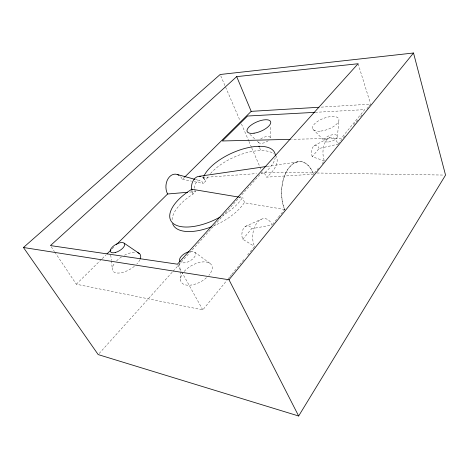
<?xml version="1.0" encoding="UTF-8"?>
<svg xmlns="http://www.w3.org/2000/svg" width="469" height="469" viewBox="0 0 469 469"><rect width="100%" height="100%" fill="white"/><g stroke="black" fill="none" stroke-linecap="round" stroke-linejoin="round"><path stroke-width="0.35" stroke-dasharray="2.35 1.76" d="M270.296 137.863L270.66 125.874M337.381 136.743L338.917 120.486M54.891 252.222L76.33 284.22L202.801 309.898L227.764 279.307M228.221 278.744L229.611 277.044M230.074 276.476L231.457 274.775M231.921 274.213L244.865 258.349M247.638 254.948L254.573 246.454A16.995 10.547 -84.6 0 1 257.317 222.429A16.995 10.547 -84.6 0 1 272.143 224.921L251.636 228.755A8.325 5.323 -84.6 0 0 244.173 227.553A8.325 5.323 -84.6 0 0 242.79 239.278L254.573 246.454M314.506 173.008L318.533 168.066M322.109 163.669L324.349 160.926A15.031 8.178 -89.6 0 1 326.635 139.926A15.031 8.178 -89.6 0 1 338.014 144.171L344.908 135.717M353.644 125.006L357.783 119.935M360.538 116.552L361.921 114.864M366.975 108.661L368.816 106.404M369.273 105.842L370.657 104.153L320.391 107.178M272.589 224.37L277.965 217.792M278.41 217.241L284.747 209.485A29.682 17.218 -87.5 0 1 281.933 187.559L281.969 186.82A29.682 17.283 -87.6 0 1 302.757 162.098A29.682 17.218 -87.5 0 1 313.48 174.216L313.609 174.105M242.79 239.278L251.636 228.755M324.349 160.926L312.213 156.693L319.131 148.468L338.014 144.171M99.17 353.503L172.586 271.791M173.079 271.246L262.159 172.111L314.037 172.955M172.07 219.703A41.061 19.176 -26.2 0 1 193.005 194.09L195.415 191.61A6.883 4.813 -88.1 0 1 196.611 181.966A6.883 4.813 -88.1 0 1 203.329 183.479L205.674 181.069A38.974 17.341 -24.3 0 1 208.717 175.758M76.33 284.22L101.738 259.099M102.254 258.589L105.883 254.995M112.109 248.846L114.178 246.794M180.641 176.754A12.429 9.046 -88.2 0 1 182.412 179.34L183.977 177.792M314.224 145.636L329.719 137.622M245.275 226.509L261.321 219.211M267.066 166.389L299.533 161.647M189.711 192.097L195.415 191.61M203.622 176.836A39.132 17.177 -24.3 0 0 203.382 177.458L256.484 173.606M261.092 173.284L264.41 173.055A39.132 17.177 -24.3 0 0 275.192 157.777M313.48 174.216L266.843 177.13A38.974 17.341 -24.3 0 0 276.305 156.722L275.854 155.626M315.232 112.331L364.724 109.629L341.379 138.15L291.73 139.328M316.956 173.002L444.09 175.072M239.032 197.127L242.409 197.684A41.237 18.989 -26.1 0 1 222.781 215.506M284.747 209.485L244.22 202.749A41.061 19.176 -26.2 0 1 213.336 226.046M182.412 179.34L191.475 181.134M194.266 181.685L203.329 183.479M195.532 179.504L199.712 180.647M194.612 252.105L210.153 263.502M249.93 134.374L255.242 139.334M257.37 141.321L258.964 142.811M312.993 129.286L324.589 141.022M203.382 177.458L205.674 181.069M51.25 246.788L54.486 251.619M177.78 264.821L181.304 271.17M181.661 271.803L202.801 309.898M193.005 194.09L192.108 192.313A11.215 7.844 -88.1 0 1 191.715 190.772M220.741 75.831L240.011 120.627M241.453 123.974L248.64 140.688M248.928 141.357L251.519 147.372M251.806 148.04L261.01 169.438M259.545 147.647L260.787 150.59M358.082 63.743L370.44 103.456M110.754 255.054L111.311 260.066M111.393 260.782L112.273 268.655M179.668 263.349L180.043 270.408M180.119 271.797L180.565 280.128M139.95 259.633A15.946 7.51 -30.8 0 1 136.755 264.094M134.386 266.286A15.946 7.51 -30.8 0 1 116.459 272.946A15.946 7.51 -30.8 0 1 114.618 263.144M116.523 260.952A15.946 7.51 -30.8 0 1 121.535 256.912M124.426 255.23A15.946 7.51 -30.8 0 1 135.605 252.287M184.188 271.457A17.382 9.292 -28.9 0 1 206.354 262.019A17.382 9.292 -28.9 0 1 208.887 275.291M206.477 277.748A17.382 9.292 -28.9 0 1 185.947 285A17.382 9.292 -28.9 0 1 182.887 273.087M190.672 251.384A8.835 4.508 -28.6 0 1 193.908 257.757A8.835 4.508 -28.6 0 1 181.151 262.517M264.282 173.231A20.542 15.108 -78.6 0 1 266.621 177.317M210.575 173.466A38.974 17.341 -24.3 0 1 243.687 153.539A38.974 17.341 -24.3 0 1 273.949 153.92M244.466 202.303A20.607 9.931 83.6 0 1 242.778 197.385M192.214 192.272A11.027 9.644 -55.2 0 1 191.962 190.578M202.075 176.93A11.215 7.844 -88.1 0 1 204.906 179.486M203.405 178.009A11.004 3.699 72.1 0 1 204.824 180.037M284.677 209.579A29.846 17.376 -87.6 0 1 289.25 167.333A29.846 17.376 -87.6 0 1 313.603 174.116M312.213 156.693A7.381 4.151 -89.7 0 1 313.368 146.416A7.381 4.151 -89.7 0 1 319.131 148.468M260.629 139.029A6.296 2.626 -22.9 0 1 267.817 136.45A6.296 2.626 -22.9 0 1 269.91 139.029M268.221 140.741A6.296 2.626 -22.9 0 1 261.333 143.332A6.296 2.626 -22.9 0 1 258.683 141.187M320.773 131.091A13.941 5.898 -20.5 0 0 338.847 119.079A13.941 5.898 -20.5 0 0 317.636 121.36A13.941 5.898 -20.5 0 0 320.773 131.091M328.523 141.99A6.877 3.049 -20.2 0 0 337.328 135.957A6.877 3.049 -20.2 0 0 326.758 137.012A6.877 3.049 -20.2 0 0 328.523 141.99"/><path stroke-width="0.7" d="M298.653 416.003L445.55 175.095L413.511 52.997L220.166 74.495L23.45 247.497L98.191 354.593L298.653 416.003L229.001 279.759L23.45 247.497M229.001 279.759L413.511 52.997M106.92 253.975L111.071 249.871M116.253 244.748L167.585 193.996L187.571 192.284M184.499 177.276L251.185 111.352L318.932 107.266M236.698 76.623L50.441 245.58L177.429 264.188L358.082 63.743L236.698 76.623L251.185 111.352M199.237 176.291L266.345 166.495M314.506 112.372L247.544 116.025L222.359 140.97L290.27 139.363M238.475 197.039L191.803 189.236A41.237 18.989 -26.1 0 0 172.492 222.816A41.237 18.989 -26.1 0 0 220.254 216.977M177.423 174.55L194.84 179.31M124.15 243.182L139.504 253.665M258.976 146.305L259.205 146.844M167.585 193.996A12.429 9.046 -88.2 0 1 168.072 178.701A12.429 9.046 -88.2 0 1 178.988 175.342M137.693 252.662A15.946 7.51 -30.8 0 1 140.249 258.929M180.254 261.948A8.835 4.508 -28.6 0 1 181.175 256.461A8.835 4.508 -28.6 0 1 189.042 251.695M203.886 176.209A39.132 17.177 -24.3 0 1 243.599 148.802A39.132 17.177 -24.3 0 1 275.35 155.819M191.938 190.004A11.027 9.644 -55.2 0 1 191.95 189.224M191.581 189.968A11.215 7.844 -88.1 0 1 200.984 176.502M211.572 226.762A41.061 19.176 -26.2 0 1 172.627 223.777M115.31 252.51A8.09 3.635 -30.4 0 0 124.537 243.704A8.09 3.635 -30.4 0 0 112.619 246.794A8.09 3.635 -30.4 0 0 115.31 252.51M254.063 133.196A12.739 5.071 -23 0 0 270.695 121.864A12.739 5.071 -23 0 0 251.859 124.602A12.739 5.071 -23 0 0 254.063 133.196"/></g></svg>
